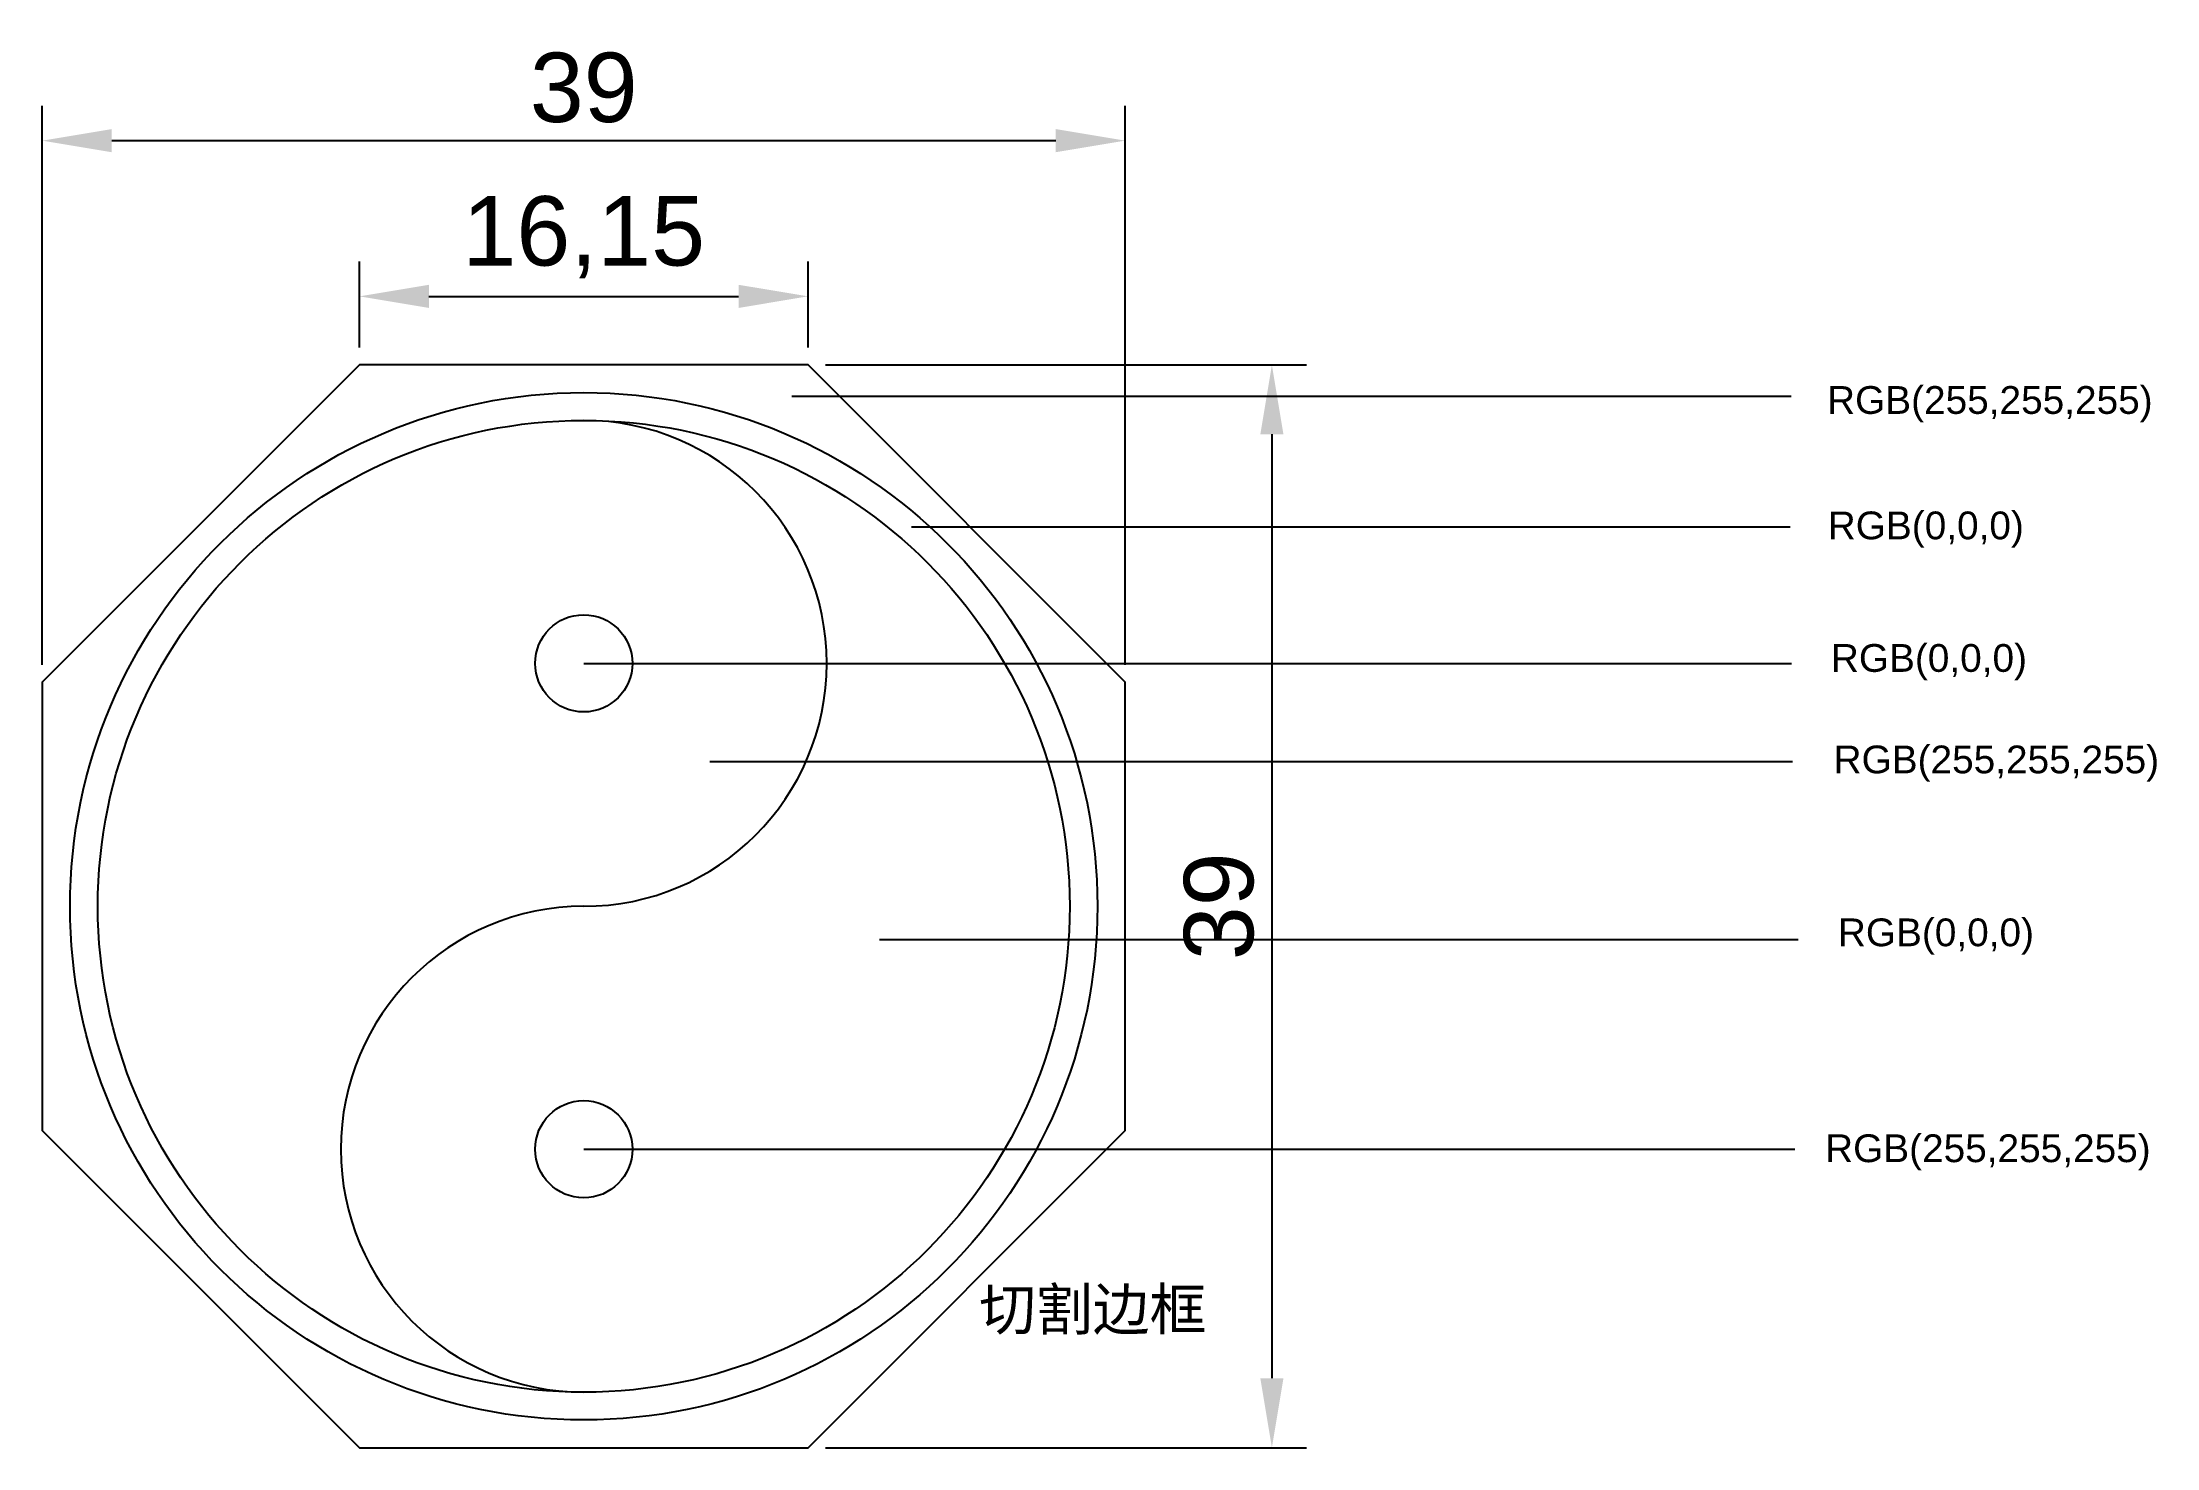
# Model space of a CAD drawing. Header units: millimetres. Extents: x -19.5 to 56.6, y -19.5 to 31.1.
import ezdxf

# ---------------------------------------------------------------- set-up
doc = ezdxf.new("R2010")
doc.units = ezdxf.units.MM
doc.layers.add('注释', color=7, linetype='Continuous')
doc.styles.get("Standard").update_dxf_attribs({"font": 'arial.ttf'})
doc.dimstyles.new('ISO-25', dxfattribs={"dimtxt": 2.5, "dimasz": 2.5, "dimexe": 1.25, "dimexo": 0.625, "dimtad": 1, "dimtxsty": 'Standard', "dimcen": 2.5, "dimadec": 0, "dimazin": 0, "dimtfac": 1, "dimtmove": 0, "dimatfit": 3, "dimfxl": 1, "dimarcsym": 0})

# ---------------------------------------------------------------- blocks, each defined once
blk = doc.blocks.new('*D1')
at = {"layer": 'Defpoints', "color": 0, "transparency": 16777216}
for p in [(8.077, 21.968), (-8.077, 19.5), (8.077, 19.5)]:
    blk.add_point(p, dxfattribs=at)
at = {"layer": '注释', "color": 0, "lineweight": -2, "transparency": 16777216}
for p, q in [((-8.077, 20.125), (-8.077, 23.218)), ((8.077, 20.125), (8.077, 23.218)), ((-5.577, 21.968), (5.577, 21.968))]:
    blk.add_line(p, q, dxfattribs=at)
at = {"layer": '注释', "color": 0, "transparency": 16777216}
for points in [[(-5.577, 22.384), (-5.577, 21.551), (-8.077, 21.968)], [(5.577, 22.384), (5.577, 21.551), (8.077, 21.968)]]:
    blk.add_solid(points, dxfattribs=at)
at = {"layer": '注释', "color": 0, "transparency": 16777216, "insert": (0, 24.095), "char_height": 2.5, "attachment_point": 5}
blk.add_mtext('16,15', dxfattribs=at)
blk = doc.blocks.new('*D2')
at = {"layer": 'Defpoints', "color": 0, "transparency": 16777216}
for p in [(19.5, 27.576), (-19.5, 8.077), (19.5, 8.077)]:
    blk.add_point(p, dxfattribs=at)
at = {"layer": '注释', "color": 0, "lineweight": -2, "transparency": 16777216}
for p, q in [((-19.5, 8.702), (-19.5, 28.826)), ((19.5, 8.702), (19.5, 28.826)), ((-17, 27.576), (17, 27.576))]:
    blk.add_line(p, q, dxfattribs=at)
at = {"layer": '注释', "color": 0, "transparency": 16777216}
for points in [[(-17, 27.992), (-17, 27.159), (-19.5, 27.576)], [(17, 27.992), (17, 27.159), (19.5, 27.576)]]:
    blk.add_solid(points, dxfattribs=at)
at = {"layer": '注释', "color": 0, "transparency": 16777216, "insert": (0, 29.478), "char_height": 2.5, "attachment_point": 5}
blk.add_mtext('39', dxfattribs=at)
blk = doc.blocks.new('*D3')
at = {"layer": 'Defpoints', "color": 0, "transparency": 16777216}
for p in [(8.077, 19.5), (8.077, -19.5), (24.782, -19.5)]:
    blk.add_point(p, dxfattribs=at)
at = {"layer": '注释', "color": 0, "lineweight": -2, "transparency": 16777216}
for p, q in [((8.702, 19.5), (26.032, 19.5)), ((24.782, 17), (24.782, -17)), ((8.702, -19.5), (26.032, -19.5))]:
    blk.add_line(p, q, dxfattribs=at)
at = {"layer": '注释', "color": 0, "transparency": 16777216}
for points in [[(24.366, 17), (25.199, 17), (24.782, 19.5)], [(24.366, -17), (25.199, -17), (24.782, -19.5)]]:
    blk.add_solid(points, dxfattribs=at)
at = {"layer": '注释', "color": 0, "transparency": 16777216, "insert": (22.88, 0), "char_height": 2.5, "attachment_point": 5, "rotation": 90}
blk.add_mtext('39', dxfattribs=at)

msp = doc.modelspace()

# ---------------------------------------------------------------- linework, layer by layer
msp.add_lwpolyline([(-8.077, 19.5), (-19.5, 8.077), (-19.5, -8.077), (-8.077, -19.5), (8.077, -19.5), (19.5, -8.077), (19.5, 8.077), (8.077, 19.5)], close=True)
for centre, radius in [((0, 0), 18.5), ((0, 0), 17.5), ((0, 8.75), 1.75), ((0, -8.75), 1.75)]:
    msp.add_circle(centre, radius)
for centre, start, end in [((0, 8.75), 270, 90), ((0, -8.75), 90, 270)]:
    msp.add_arc(centre, 8.75, start, end)
at = {"layer": '注释'}
for p, q in [((7.488, 18.367), (43.488, 18.367)), ((11.808, 13.664), (43.443, 13.664)), ((0, 8.75), (43.491, 8.75)), ((4.537, 5.214), (43.53, 5.214)), ((10.653, -1.198), (43.741, -1.198)), ((0, -8.75), (43.621, -8.75))]:
    msp.add_line(p, q, dxfattribs=at)
at = {"layer": '注释', "color": 1}
msp.add_lwpolyline([(8.077, 19.5), (-8.077, 19.5), (-19.5, 8.077), (-19.5, -8.077), (-8.077, -19.5), (8.077, -19.5), (19.5, -8.077), (19.5, 8.077)], close=True, dxfattribs=at)

# ---------------------------------------------------------------- texts
at = {"layer": '注释'}
for s, height, p in [('RGB(255,255,255)', 1, (44.776, 17.735)), ('RGB(0,0,0)', 1, (44.8, 13.218)), ('RGB(0,0,0)', 1, (44.913, 8.444)), ('RGB(255,255,255)', 1, (45.01, 4.789)), ('RGB(0,0,0)', 1, (45.165, -1.439)), ('RGB(255,255,255)', 1, (44.705, -9.215)), ('切割边框', 1.5, (14.238, -15.265))]:
    msp.add_text(s, height=height, dxfattribs=at).set_placement(p)

# ---------------------------------------------------------------- dimensions: what is measured, and where the dimension line sits
for base, p1, p2, picture, middle in [((19.5, 27.576), (-19.5, 8.077), (19.5, 8.077), '*D2', (0, 29.478)), ((8.077, 21.968), (-8.077, 19.5), (8.077, 19.5), '*D1', (0, 24.095))]:
    dim = msp.add_linear_dim(base=base, p1=p1, p2=p2, dimstyle='ISO-25', dxfattribs=at)
    dim.commit()
    dim.dimension.update_dxf_attribs({"geometry": picture, "text_midpoint": middle})
dim = msp.add_linear_dim(base=(24.782, -19.5), p1=(8.077, 19.5), p2=(8.077, -19.5), angle=90, dimstyle='ISO-25', dxfattribs=at)
dim.commit()
dim.dimension.update_dxf_attribs({"geometry": '*D3', "text_midpoint": (22.88, 0)})

doc.saveas('drawing.dxf')
